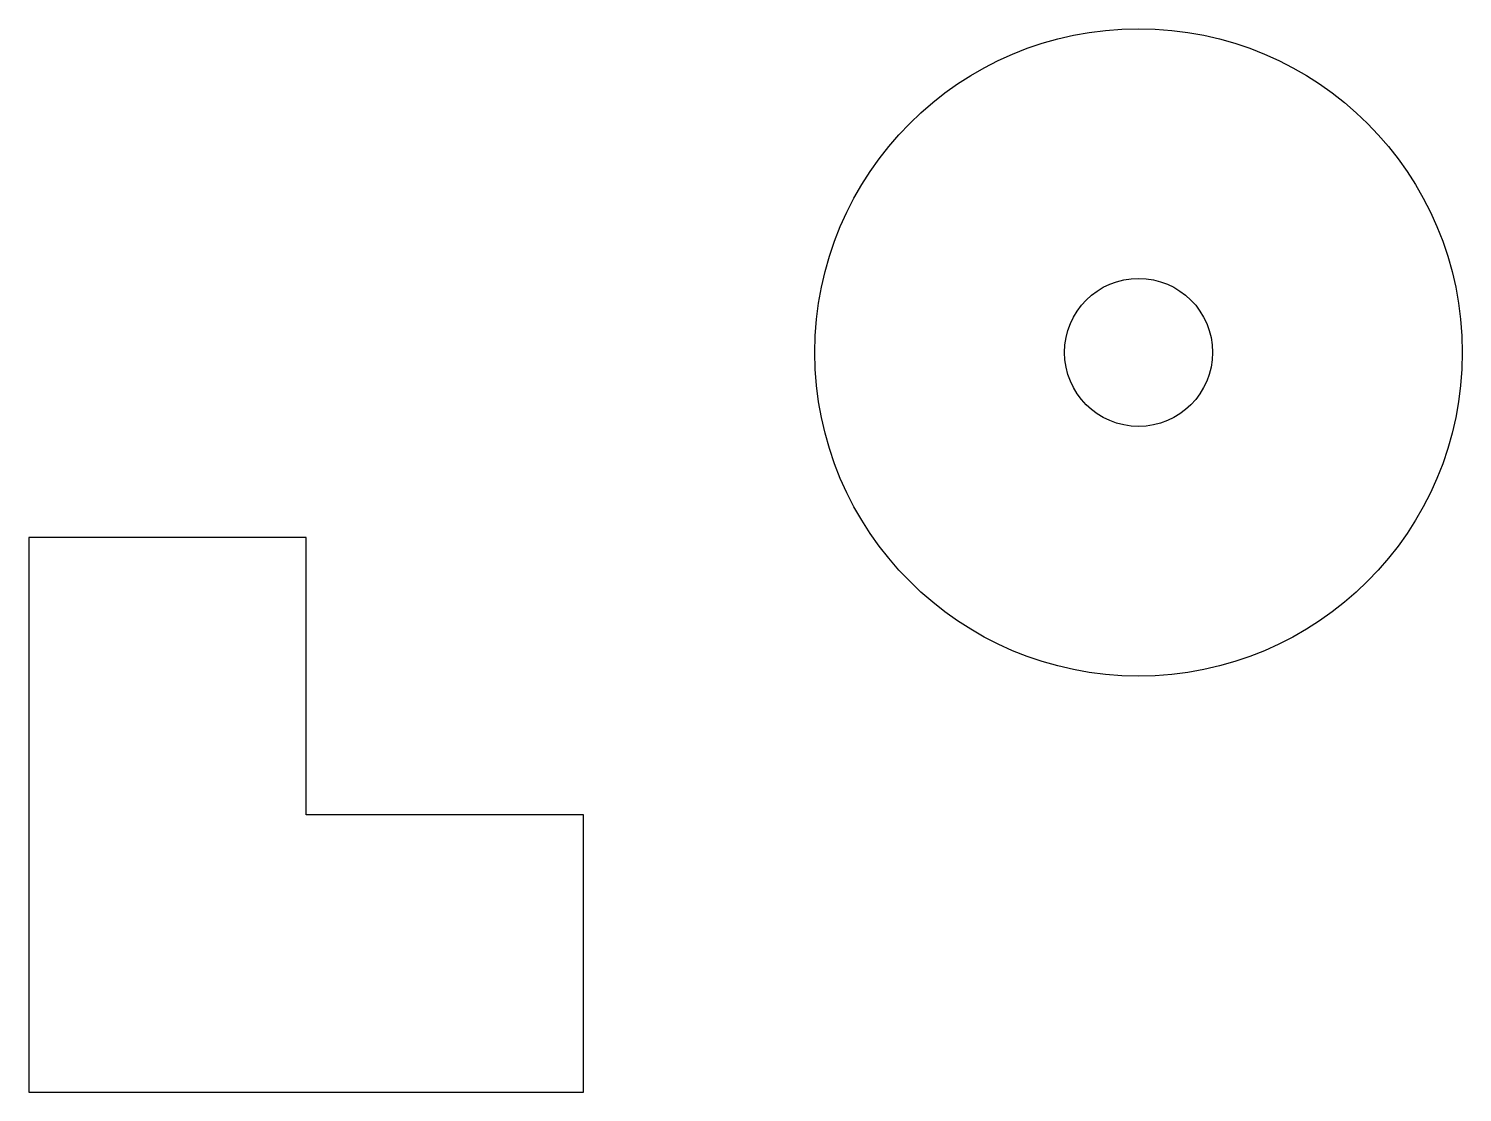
# Model space of a CAD drawing. Header units: millimetres. Extents: x 0 to 1550, y 0 to 1150.
import ezdxf

# ---------------------------------------------------------------- set-up
doc = ezdxf.new("R2010")
doc.units = ezdxf.units.MM

msp = doc.modelspace()

# ---------------------------------------------------------------- linework, layer by layer
at = {"layer": 'ESCALERA'}
msp.add_lwpolyline([(0, 0), (600, 0), (600, 300), (300, 300), (300, 600), (0, 600)], close=True, dxfattribs=at)
at = {"layer": 'TAPA'}
for radius in [350, 80]:
    msp.add_circle((1200, 800), radius, dxfattribs=at)

doc.saveas('drawing.dxf')
